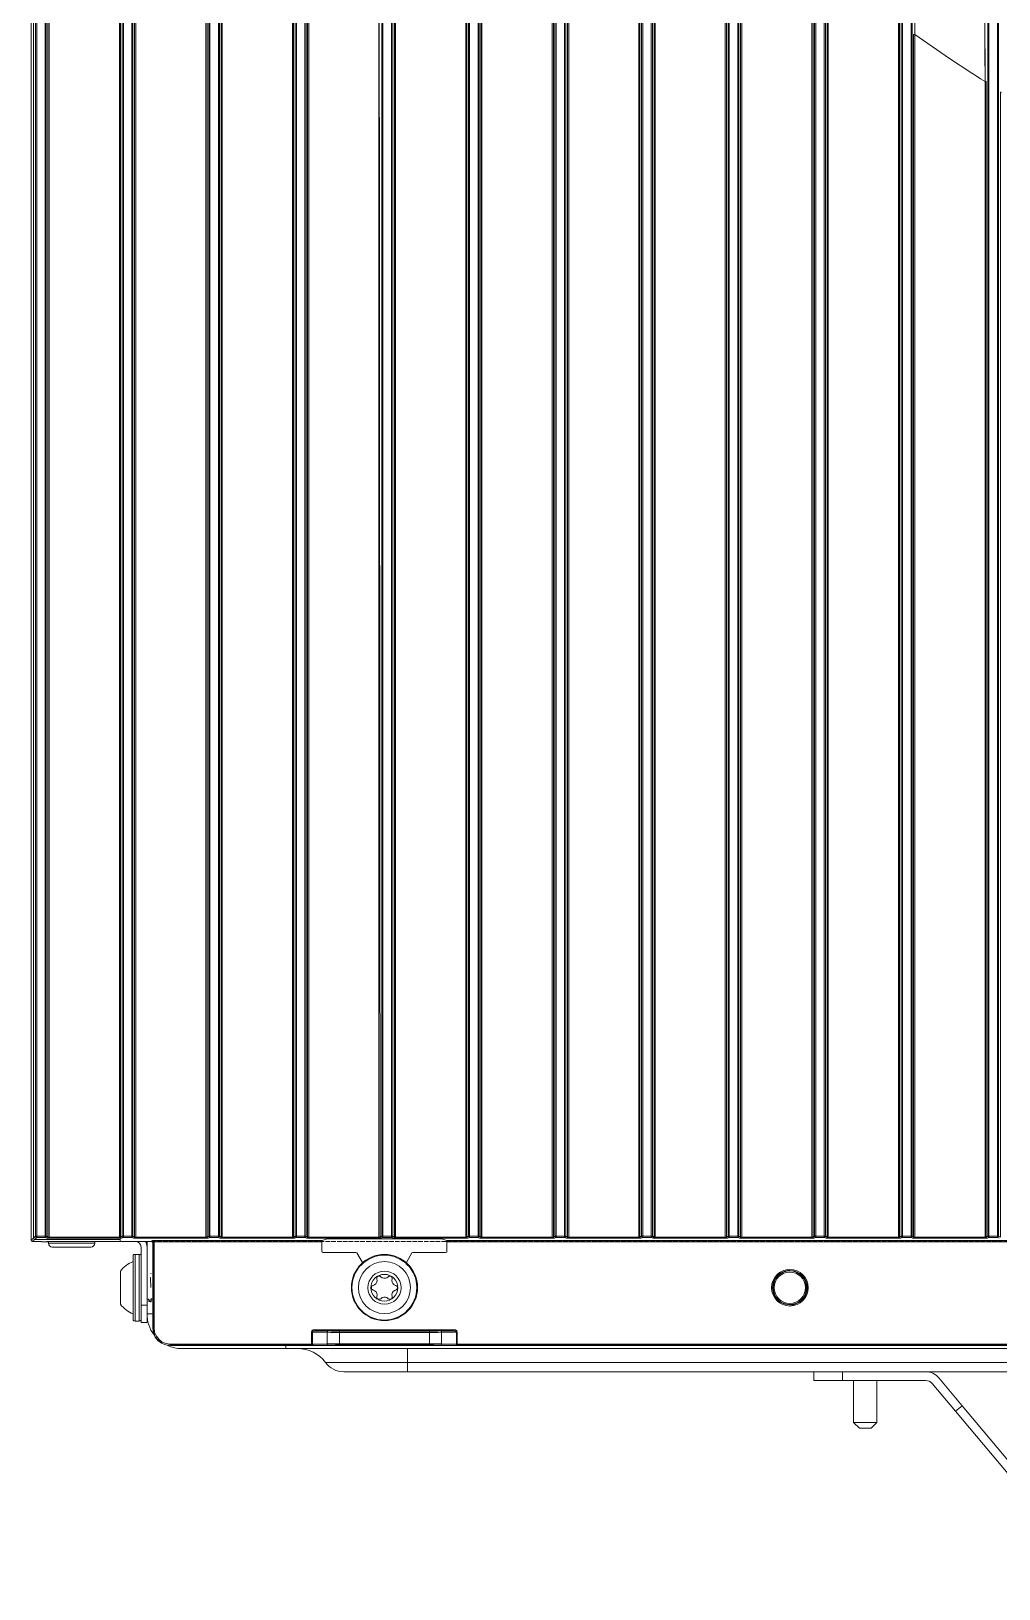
# Model space of a CAD drawing. Header units: millimetres. Extents: x 90740 to 167944, y -39332 to 25855.
# Drawn here: x 137530 to 137864, y 11027 to 11564 of the extents above; entities that cross this region are included whole.
import ezdxf

# ---------------------------------------------------------------- set-up
doc = ezdxf.new("R2010")
doc.units = ezdxf.units.MM
doc.linetypes.add('PDF_IMPORT', pattern=[1, 0.8, -0.2])
doc.layers.add('PDF4_Geometry', color=7, linetype='Continuous')

# ---------------------------------------------------------------- blocks, each defined once
blk = doc.blocks.new('200-A_10 bis 12')
at = {"layer": 'PDF4_Geometry', "lineweight": 13}
for p, q in [((6273.92, 3275.98), (6273.92, 2335.53)), ((6274.87, 2336.02), (6274.87, 3273.81)), ((6277.01, 3273.96), (6277.01, 2335.87)), ((6289.13, 2335.87), (6289.13, 3273.96)), ((6291.97, 3273.96), (6291.97, 2335.87)), ((6409.29, 2336.02), (6409.29, 3273.81)), ((6306.87, 2727.12), (6306.87, 2335.87)), ((6304.05, 2335.87), (6304.05, 2715.15)), ((6321.83, 2687.4), (6321.83, 2335.87)), ((6318.99, 2335.87), (6318.99, 2682.18)), ((6336.75, 2654.63), (6336.75, 2335.87)), ((6333.91, 2335.87), (6333.91, 2653.52)), ((6351.67, 2625.43), (6351.67, 2335.87)), ((6348.87, 2335.87), (6348.87, 2621.99)), ((6366.64, 2615.26), (6366.64, 2335.87)), ((6363.79, 2335.87), (6363.79, 2603.87)), ((6378.71, 2335.87), (6378.71, 2591.53)), ((6381.56, 2591.86), (6381.56, 2335.87)), ((6396.48, 2574.48), (6396.48, 2335.87)), ((6393.63, 2335.87), (6393.63, 2570.1)), ((6411.42, 2560.4), (6411.42, 2335.87)), ((6408.6, 2335.87), (6408.6, 2557.05)), ((6426.34, 2547.99), (6426.34, 2335.87)), ((6423.52, 2335.87), (6423.52, 2545.55)), ((6438.46, 2335.87), (6438.46, 2535.35)), ((6274.65, 2336.22), (6276.52, 2336.22)), ((6294.68, 2335.33), (6276.69, 2335.33)), ((6289.59, 2336.22), (6291.46, 2336.22)), ((6304.54, 2336.22), (6306.42, 2336.22)), ((6319.46, 2336.22), (6321.34, 2336.22)), ((6334.42, 2336.22), (6336.29, 2336.22)), ((6349.34, 2336.22), (6351.21, 2336.22)), ((6364.26, 2336.22), (6366.13, 2336.22)), ((6379.18, 2336.22), (6381.09, 2336.22)), ((6394.14, 2336.22), (6396.01, 2336.22)), ((6424.01, 2336.22), (6425.89, 2336.22)), ((6438.93, 2336.22), (6440.79, 2336.22)), ((6292.55, 2321.59), (6292.55, 2333.09)), ((6322.3, 2319.7), (6322.3, 2317.42)), ((6327.09, 2317.48), (6327.09, 2319.84)), ((6342.61, 2317.48), (6342.61, 2319.84)), ((6347.41, 2317.42), (6347.41, 2319.7)), ((7386.9, 2316.84), (6299.9, 2316.84)), ((6338.84, 2316.84), (6338.84, 2312.86)), ((6324.67, 2314.46), (6919.32, 2314.46))]:
    blk.add_line(p, q, dxfattribs=at)
for points in [[(6273.92, 3274.27), (6274.3, 3273.94), (6274.3, 2335.87), (6273.92, 2335.53), (6273.96, 2335.4), (6274.1, 2335.33)], [(6274.3, 2335.87), (6274.65, 2336.22), (6274.65, 3273.61), (6274.3, 3273.94)], [(6276.34, 3273.81), (6276.34, 2336.02), (6276.49, 2336.09), (6276.52, 2336.22), (6276.81, 2336.07), (6276.81, 3273.79), (6276.52, 3273.61), (6276.49, 3273.74), (6276.34, 3273.81), (6276.34, 3273.74)], [(6276.52, 3273.61), (6276.52, 2336.22)], [(6289.82, 3273.81), (6289.82, 2336.02), (6289.64, 2336.09), (6289.59, 2336.22)], [(6291.26, 3273.81), (6291.26, 2336.02), (6291.39, 2336.09), (6291.46, 2336.22), (6291.77, 2336.07), (6291.77, 3273.79), (6291.46, 3273.61), (6291.39, 3273.74), (6291.26, 3273.81)], [(6291.46, 3273.61), (6291.46, 2336.22)], [(6304.74, 3273.81), (6304.74, 2336.02), (6304.6, 2336.09), (6304.54, 2336.22)], [(6306.22, 3273.81), (6306.22, 2336.02), (6306.36, 2336.09), (6306.42, 2336.22), (6306.69, 2336.07), (6306.69, 2729.63), (6306.76, 2741.42), (6306.76, 2753.27), (6306.8, 2769.03), (6306.8, 2784.8), (6306.82, 2800.61), (6306.82, 2821.41), (6306.8, 2837.93), (6306.76, 2854.4), (6306.76, 2866.79), (6306.73, 2879.16), (6306.69, 2891.53), (6306.69, 3273.79), (6306.42, 3273.61), (6306.36, 3273.74), (6306.22, 3273.81)], [(6306.42, 3273.61), (6306.42, 2336.22)], [(6319.19, 2685.24), (6319.19, 2336.07), (6319.46, 2336.22), (6319.46, 3273.61)], [(6319.66, 3273.81), (6319.66, 2336.02), (6319.52, 2336.09), (6319.46, 2336.22)], [(6321.14, 3273.81), (6321.14, 2336.02), (6321.28, 2336.09), (6321.34, 2336.22), (6321.61, 2336.07), (6321.61, 2677.43), (6321.65, 2686.62), (6321.7, 2695.79), (6321.72, 2704.94), (6321.83, 2717.08), (6321.9, 2729.25), (6321.99, 2741.39), (6322.05, 2753.69), (6322.12, 2765.97), (6322.19, 2778.27), (6322.23, 2779.98), (6322.23, 2783.36), (6322.25, 2786.73), (6322.25, 2787.57), (6322.3, 2788.37)], [(6321.34, 3273.61), (6321.34, 2336.22)], [(6334.58, 3273.81), (6334.58, 2336.02), (6334.44, 2336.09), (6334.42, 2336.22)], [(6336.06, 3273.81), (6336.06, 2336.02), (6336.2, 2336.09), (6336.29, 2336.22), (6336.57, 2336.07), (6336.57, 2648.94), (6336.62, 2657.6), (6336.64, 2666.26), (6336.71, 2674.85), (6336.82, 2683.56), (6336.88, 2692.21), (6337.02, 2700.83), (6337.15, 2709.42), (6337.15, 2710.47), (6337.2, 2711.15), (6337.22, 2711.6)], [(6336.29, 3273.61), (6336.29, 2336.22)], [(6349.07, 2621.59), (6349.07, 2336.07), (6349.34, 2336.22), (6349.34, 3273.61)], [(6349.54, 3273.81), (6349.54, 2336.02), (6349.41, 2336.09), (6349.34, 2336.22)], [(6351.01, 3273.81), (6351.01, 2336.02), (6351.16, 2336.09), (6351.21, 2336.22), (6351.47, 2336.07), (6351.47, 2617.57), (6351.49, 2624.7), (6351.54, 2631.78), (6351.58, 2638.84), (6351.65, 2645.9), (6351.74, 2653.05), (6351.8, 2660.18), (6351.92, 2667.24), (6352.07, 2674.19)], [(6351.21, 3273.61), (6351.21, 2336.22)], [(6364.26, 3273.61), (6364.26, 2336.22), (6363.99, 2336.07), (6363.99, 2608.64)], [(6364.46, 3273.81), (6364.46, 2336.02), (6364.33, 2336.09), (6364.26, 2336.22)], [(6365.93, 3273.81), (6365.93, 2336.02), (6366.06, 2336.09), (6366.13, 2336.22), (6366.44, 2336.07), (6366.44, 2609.42), (6366.5, 2614.97), (6366.52, 2620.52), (6366.59, 2626.01), (6366.7, 2631.62), (6366.77, 2637.17), (6366.9, 2642.66), (6367.01, 2648.03), (6367.04, 2648.76), (6367.04, 2649.23), (6367.08, 2649.41), (6367.1, 2649.5)], [(6367.1, 2960.33), (6367.08, 2960.4), (6367.04, 2960.6), (6367.04, 2961.11), (6367.01, 2961.82), (6366.9, 2967.06), (6366.77, 2972.39), (6366.7, 2977.76), (6366.59, 2983.2), (6366.52, 2988.86), (6366.5, 2994.55), (6366.44, 3000.3), (6366.44, 3273.79), (6366.13, 3273.61), (6366.13, 2336.22)], [(6379.18, 3273.61), (6379.18, 2336.22), (6378.91, 2336.07), (6378.91, 2584.87), (6378.71, 2584.87)], [(6379.4, 3273.81), (6379.4, 2336.02), (6379.27, 2336.09), (6379.18, 2336.22)], [(6380.89, 3273.81), (6380.89, 2336.02), (6381.02, 2336.09), (6381.09, 2336.22), (6381.36, 2336.07), (6381.36, 2586.91), (6381.4, 2591.86), (6381.42, 2597.81), (6381.49, 2603.69), (6381.56, 2609.51), (6381.67, 2615.44), (6381.8, 2621.21), (6381.93, 2626.9)], [(6381.09, 3273.61), (6381.09, 2336.22)], [(6393.86, 2575.98), (6393.86, 2336.07), (6394.14, 2336.22), (6394.14, 3273.61), (6393.86, 3273.79), (6393.86, 3034.04), (6393.81, 3028.32), (6393.75, 3022.63), (6393.68, 3016.86), (6393.61, 3011.13), (6393.5, 3005.51), (6393.37, 3000.83), (6393.28, 2996.19)], [(6394.32, 3273.81), (6394.32, 2336.02), (6394.19, 2336.09), (6394.14, 2336.22)], [(6395.81, 3273.81), (6395.81, 2336.02), (6395.94, 2336.09), (6396.01, 2336.22), (6396.28, 2336.07), (6396.28, 2571.7), (6396.32, 2575.92), (6396.32, 2580.16), (6396.39, 2584.33), (6396.41, 2588.57), (6396.48, 2592.79), (6396.59, 2596.9), (6396.65, 2601.1), (6396.76, 2605.16), (6396.85, 2609.18), (6396.9, 2609.38), (6396.92, 2609.95), (6396.92, 2610.24), (6396.96, 2610.35)], [(6396.01, 3273.61), (6396.01, 2336.22)], [(6408.6, 2557.05), (6408.8, 2557.05), (6408.8, 2336.07), (6409.04, 2336.22), (6409.04, 3273.61)], [(6410.73, 3273.81), (6410.73, 2336.02), (6410.86, 2336.09), (6410.93, 2336.22), (6411.24, 2336.07), (6411.24, 2565.55), (6411.31, 2569.15), (6411.35, 2573.41), (6411.42, 2577.58), (6411.51, 2581.74), (6411.57, 2585.91), (6411.68, 2589.99), (6411.82, 2593.97)], [(6410.93, 3273.61), (6410.93, 2336.22)], [(6424.01, 3273.61), (6424.01, 2336.22), (6423.7, 2336.07), (6423.7, 2554.4)], [(6424.21, 3273.81), (6424.21, 2336.02), (6424.07, 2336.09), (6424.01, 2336.22)], [(6425.69, 3273.81), (6425.69, 2336.02), (6425.83, 2336.09), (6425.89, 2336.22), (6426.14, 2336.07), (6426.14, 2543.5), (6426.34, 2543.5)], [(6425.89, 3273.61), (6425.89, 2336.22)], [(6438.46, 2535.35), (6438.66, 2535.35), (6438.66, 2336.07), (6438.93, 2336.22), (6438.93, 3273.61), (6438.66, 3273.79), (6438.66, 3070.14), (6438.62, 3065.86), (6438.59, 3061.6), (6438.55, 3057.2), (6438.46, 3052.89), (6438.39, 3048.65), (6438.33, 3045.83), (6438.22, 3043.06), (6438.15, 3040.33), (6438.08, 3037.64), (6438.02, 3036.97), (6438.02, 3036.62), (6437.95, 3036.49)], [(6439.13, 3273.81), (6439.13, 2336.02), (6438.99, 2336.09), (6438.93, 2336.22)], [(6440.61, 3273.81), (6440.61, 2336.02), (6440.73, 2336.09), (6440.79, 2336.22), (6441.1, 2336.07), (6441.1, 2533.53), (6441.3, 2533.53)], [(6440.79, 3273.61), (6440.79, 2336.22)], [(6274.5, 2335.67), (6274.1, 2335.33), (6275.63, 2335.33), (6275.76, 2335.27)], [(6289.26, 2335.67), (6274.5, 2335.67), (6274.87, 2336.02)], [(6289.51, 2335.87), (6276.63, 2335.87), (6276.34, 2336.02), (6274.87, 2336.02), (6274.72, 2336.09), (6274.65, 2336.22)], [(6275.58, 2335.33), (6275.7, 2335.29), (6275.72, 2335.27), (6276.65, 2335.27), (6276.74, 2335.29), (6276.81, 2335.33)], [(6276.63, 2335.87), (6276.74, 2335.93), (6276.81, 2336.07), (6289.33, 2336.07)], [(6276.65, 2335.27), (6276.69, 2335.33)], [(6276.92, 2335.33), (6276.92, 2335.02), (6284.89, 2335.02), (6284.89, 2335.33)], [(6289.26, 2335.33), (6289.26, 2335.87)], [(6289.33, 2336.07), (6289.39, 2335.93), (6289.51, 2335.87)], [(6440.88, 2335.87), (6440.61, 2336.02), (6439.13, 2336.02), (6438.86, 2335.87), (6425.96, 2335.87), (6425.69, 2336.02), (6424.21, 2336.02), (6423.9, 2335.87), (6411.04, 2335.87), (6410.73, 2336.02), (6409.29, 2336.02), (6408.98, 2335.87), (6396.08, 2335.87), (6395.81, 2336.02), (6394.32, 2336.02), (6394.06, 2335.87), (6381.16, 2335.87), (6380.89, 2336.02), (6379.4, 2336.02), (6379.11, 2335.87), (6366.24, 2335.87), (6365.93, 2336.02), (6364.46, 2336.02), (6364.19, 2335.87), (6351.27, 2335.87), (6351.01, 2336.02), (6349.54, 2336.02), (6349.23, 2335.87), (6336.37, 2335.87), (6336.06, 2336.02), (6334.58, 2336.02), (6334.31, 2335.87), (6321.41, 2335.87), (6321.14, 2336.02), (6319.66, 2336.02), (6319.39, 2335.87), (6306.49, 2335.87), (6306.22, 2336.02), (6304.74, 2336.02), (6304.47, 2335.87), (6291.57, 2335.87), (6291.26, 2336.02), (6289.82, 2336.02), (6289.51, 2335.87)], [(6291.57, 2335.87), (6291.7, 2335.93), (6291.77, 2336.07), (6304.25, 2336.07)], [(6293.9, 2335.29), (6293.9, 2321.35), (6292.88, 2321.35), (6292.88, 2334.36)], [(6294.68, 2335.33), (6294.74, 2335.42)], [(6294.68, 2335.33), (6294.81, 2335.27), (6294.88, 2335.15)], [(6324.05, 2335.27), (6295.01, 2335.27), (6294.94, 2335.22), (6294.88, 2335.4), (6294.74, 2335.42), (6294.86, 2335.47), (6324.1, 2335.47)], [(6322.43, 2317.62), (6297.92, 2317.62), (6297.19, 2317.7), (6296.54, 2317.97), (6295.97, 2318.44), (6295.52, 2319.01), (6295.21, 2319.68), (6295.12, 2320.41), (6295.12, 2335.47)], [(6304.25, 2336.07), (6304.29, 2335.93), (6304.47, 2335.87)], [(6306.49, 2335.87), (6306.62, 2335.93), (6306.69, 2336.07), (6319.19, 2336.07)], [(6319.19, 2336.07), (6319.26, 2335.93), (6319.39, 2335.87)], [(6321.41, 2335.87), (6321.54, 2335.93), (6321.61, 2336.07), (6334.11, 2336.07)], [(6338.64, 2331.69), (6339.59, 2333.36), (6339.77, 2333.42), (6345.41, 2333.42), (6345.59, 2333.49), (6345.61, 2333.62), (6345.61, 2335.47), (6344.88, 2335.73), (6344.68, 2335.75), (6325.03, 2335.75), (6324.83, 2335.73), (6324.1, 2335.47), (6324.1, 2335.4), (6324.05, 2335.27)], [(6324.05, 2335.27), (6324.05, 2333.62), (6324.12, 2333.49), (6324.25, 2333.42), (6329.94, 2333.42), (6330.11, 2333.36), (6331.07, 2331.69)], [(6334.11, 2336.07), (6334.18, 2335.93), (6334.31, 2335.87)], [(6336.37, 2335.87), (6336.51, 2335.93), (6336.57, 2336.07), (6349.07, 2336.07)], [(6345.61, 2335.47), (6600.6, 2335.47)], [(6345.61, 2335.27), (6600.56, 2335.27)], [(6349.07, 2336.07), (6349.1, 2335.93), (6349.23, 2335.87)], [(6351.27, 2335.87), (6351.43, 2335.93), (6351.47, 2336.07), (6363.99, 2336.07)], [(6363.99, 2336.07), (6364.06, 2335.93), (6364.19, 2335.87)], [(6366.24, 2335.87), (6366.37, 2335.93), (6366.44, 2336.07), (6378.91, 2336.07)], [(6378.91, 2336.07), (6378.96, 2335.93), (6379.11, 2335.87)], [(6381.16, 2335.87), (6381.29, 2335.93), (6381.36, 2336.07), (6393.86, 2336.07)], [(6393.86, 2336.07), (6393.92, 2335.93), (6394.06, 2335.87)], [(6396.08, 2335.87), (6396.21, 2335.93), (6396.28, 2336.07), (6408.8, 2336.07)], [(6408.8, 2336.07), (6408.84, 2335.93), (6408.98, 2335.87)], [(6410.93, 2336.22), (6409.04, 2336.22), (6409.11, 2336.09), (6409.29, 2336.02)], [(6411.04, 2335.87), (6411.17, 2335.93), (6411.24, 2336.07), (6423.7, 2336.07)], [(6423.7, 2336.07), (6423.76, 2335.93), (6423.9, 2335.87)], [(6425.96, 2335.87), (6426.09, 2335.93), (6426.14, 2336.07), (6438.66, 2336.07)], [(6438.66, 2336.07), (6438.73, 2335.93), (6438.86, 2335.87)], [(6284.22, 2334.36), (6277.56, 2334.36)], [(6291.5, 2321.74), (6291.5, 2332.96)], [(6292.55, 2333.09), (6291.84, 2333.09), (6291.84, 2321.59), (6292.55, 2321.59)], [(6294.57, 2329.72), (6294.61, 2329.78)], [(6294.55, 2327.41), (6294.55, 2328.09), (6294.5, 2328.32), (6294.5, 2328.52), (6294.48, 2328.72), (6294.48, 2329.05), (6294.43, 2329.14), (6294.43, 2329.18)], [(6292.88, 2324.36), (6293.9, 2324.36)], [(6294.15, 2325.43), (6294.15, 2325.3), (6294.1, 2325.23), (6294.1, 2325.3)], [(6294.3, 2325.1), (6294.28, 2324.96), (6294.23, 2324.96), (6294.23, 2325.1), (6294.17, 2325.32)], [(6294.43, 2325.43), (6294.41, 2325.16), (6294.37, 2324.99), (6294.35, 2324.96)], [(6294.48, 2325.03), (6294.48, 2324.9), (6294.43, 2324.9), (6294.41, 2325.03), (6294.37, 2325.23)], [(6294.66, 2325.5), (6294.61, 2325.16), (6294.61, 2324.96), (6294.55, 2324.9), (6294.55, 2324.96)], [(6294.68, 2325.36), (6294.88, 2325.36)], [(6294.81, 2322.85), (6293.9, 2322.85)], [(6294.88, 2320.35), (6295.01, 2319.57), (6295.3, 2318.84), (6295.77, 2318.24), (6296.41, 2317.77), (6297.12, 2317.48), (6297.9, 2317.37)], [(6295.12, 2320.41), (6294.94, 2320.41), (6295.06, 2319.61), (6295.32, 2318.88), (6295.83, 2318.28), (6296.41, 2317.81), (6297.14, 2317.5), (6297.92, 2317.42), (6297.92, 2317.62)], [(6322.3, 2319.7), (6322.43, 2319.7), (6322.54, 2319.84), (6322.83, 2319.88), (6322.83, 2320.08), (6322.56, 2320.06), (6322.36, 2319.9), (6322.3, 2319.7)], [(6322.83, 2320.08), (6346.88, 2320.08)], [(6346.88, 2319.88), (6322.83, 2319.88)], [(6344.1, 2319.64), (6325.58, 2319.64), (6324.96, 2319.68), (6325.01, 2319.81), (6325.14, 2319.88)], [(6325.14, 2319.88), (6325.72, 2319.84), (6343.99, 2319.84), (6344.57, 2319.88)], [(6344.1, 2319.64), (6344.7, 2319.68)], [(6344.7, 2319.81), (6344.57, 2319.88)], [(6344.7, 2319.81), (6344.7, 2317.5), (6344.57, 2317.44)], [(6344.7, 2317.64), (6347.28, 2317.62), (6347.28, 2319.7), (6344.7, 2319.68)], [(6322.56, 2317.42), (6297.92, 2317.42), (6297.9, 2317.37), (6925.34, 2317.37), (6925.27, 2317.42)], [(6317.86, 2317.37), (6317.86, 2316.84)], [(6322.56, 2317.42), (6322.48, 2317.48), (6322.43, 2317.62)], [(6347.14, 2317.42), (6344.57, 2317.44), (6343.99, 2317.44), (6343.35, 2317.48), (6326.36, 2317.48), (6325.72, 2317.44), (6325.14, 2317.44), (6322.56, 2317.42)], [(6343.39, 2317.68), (6326.32, 2317.68), (6325.58, 2317.64), (6324.96, 2317.64), (6325.01, 2317.5), (6325.14, 2317.44)], [(6343.39, 2317.68), (6344.1, 2317.64), (6344.7, 2317.64)], [(6599.18, 2317.62), (6347.28, 2317.62), (6347.23, 2317.48), (6347.14, 2317.42), (6599.32, 2317.42)], [(6428.2, 2311.35), (6408.91, 2311.35), (6408.91, 2312.86)], [(6413.88, 2312.86), (6413.88, 2311.35)], [(6415.77, 2311.35), (6415.77, 2304.09), (6416.79, 2303.12), (6418.79, 2303.12), (6419.77, 2304.09), (6419.77, 2311.35)], [(6429.31, 2310.82), (6433.33, 2306.03)], [(6448.74, 2287.69), (6433.33, 2306.03), (6434.49, 2307), (6449.89, 2288.62), (6461, 2275.41)], [(6415.77, 2304.09), (6419.77, 2304.09)]]:
    blk.add_lwpolyline(points, dxfattribs=at)
for points in [[(6289.33, 3273.79), (6289.33, 2336.07), (6289.59, 2336.22), (6289.59, 3273.61)], [(6304.25, 2715.15), (6304.25, 2336.07), (6304.54, 2336.22), (6304.54, 3273.61), (6304.25, 3273.79), (6304.25, 2894.7), (6304.23, 2879.76), (6304.23, 2864.77), (6304.18, 2849.83), (6304.16, 2834.84), (6304.16, 2772.32), (6304.23, 2753.27), (6304.23, 2727.85)], [(6294.94, 2335.22), (6294.88, 2335.15), (6294.88, 2320.35), (6294.94, 2320.41)], [(6336.82, 2327.74), (6336.51, 2327.83), (6336.31, 2328.07), (6336.17, 2328.32), (6336.11, 2328.58), (6336.17, 2328.85), (6336.17, 2328.98), (6336.13, 2329.12), (6336.06, 2329.2), (6335.97, 2329.32), (6335.84, 2329.34), (6335.73, 2329.34), (6335.6, 2329.32), (6335.49, 2329.2), (6335.26, 2329.07), (6335.02, 2328.98), (6334.75, 2328.98), (6334.44, 2329.05), (6334.22, 2329.2), (6334.11, 2329.32), (6333.98, 2329.34), (6333.84, 2329.34), (6333.73, 2329.27), (6333.6, 2329.2), (6333.53, 2329.07), (6333.53, 2328.85), (6333.58, 2328.54), (6333.51, 2328.27), (6333.35, 2328.01), (6333.13, 2327.83), (6332.89, 2327.74), (6332.76, 2327.67), (6332.69, 2327.56), (6332.62, 2327.47), (6332.62, 2327.21), (6332.69, 2327.07), (6332.8, 2327.01), (6332.89, 2326.94), (6333.15, 2326.83), (6333.4, 2326.63), (6333.53, 2326.36), (6333.6, 2326.1), (6333.53, 2325.83), (6333.53, 2325.61), (6333.6, 2325.5), (6333.73, 2325.39), (6333.84, 2325.36), (6333.98, 2325.36), (6334.11, 2325.39), (6334.22, 2325.45), (6334.44, 2325.63), (6334.75, 2325.74), (6335.02, 2325.74), (6335.26, 2325.63), (6335.49, 2325.45), (6335.6, 2325.39), (6335.73, 2325.36), (6335.84, 2325.36), (6335.97, 2325.39), (6336.06, 2325.45), (6336.13, 2325.56), (6336.17, 2325.7), (6336.17, 2325.83), (6336.11, 2326.16), (6336.17, 2326.43), (6336.35, 2326.7), (6336.57, 2326.87), (6336.82, 2326.94), (6336.93, 2327.01), (6337.02, 2327.1), (6337.08, 2327.21), (6337.08, 2327.47), (6337.02, 2327.61), (6336.88, 2327.67)], [(6324.96, 2317.64), (6324.96, 2319.68), (6322.43, 2319.7), (6322.43, 2317.62)], [(6347.28, 2319.7), (6347.14, 2319.84), (6346.88, 2319.88), (6346.88, 2320.08), (6347.14, 2320.06), (6347.34, 2319.9), (6347.41, 2319.7)]]:
    blk.add_lwpolyline(points, close=True, dxfattribs=at)
for points in [[(6333.42, 2884.64), (6333.47, 2884.87), (6333.47, 2885.31), (6333.51, 2885.93), (6333.53, 2886.62), (6333.53, 2888.04), (6333.64, 2897.61), (6333.73, 2907.18), (6333.84, 2916.77), (6333.93, 2926.41), (6334, 2934.02), (6334.04, 2941.68), (6334.11, 2949.34), (6334.11, 3273.79), (6334.42, 3273.61), (6334.42, 2336.22), (6334.11, 2336.07), (6333.91, 2645.12, -0.022132), (6321.61, 2668.26), (6321.83, 2668.26)], [(6437.82, 2572.1, -0.008984), (6438.46, 2535.35), (6438.42, 2540.57), (6438.39, 2545.81)], [(6426.85, 2581.82), (6426.8, 2581.69), (6426.78, 2581.4), (6426.74, 2580.76), (6426.78, 2580.71), (6426.85, 2580.69, 0.008067), (6426.34, 2543.5)], [(6291.9, 2335.33, -0.4091), (6292.88, 2334.36)], [(6291.5, 2322.85, -0.145732), (6289.31, 2324.5), (6289.31, 2330.18, -0.148683), (6291.5, 2331.85)], [(6897.34, 2316.84, 0.233264), (6892.56, 2314.46, -0.238245), (6889.35, 2312.86), (6327.85, 2312.86, -0.243025), (6324.67, 2314.46)], [(6434.49, 2307), (6430.47, 2311.8, 0.220645), (6428.2, 2312.86)]]:
    blk.add_lwpolyline(points, format="xyb", dxfattribs=at)
at = {"layer": 'PDF4_Geometry', "linetype": 'PDF_IMPORT', "lineweight": 13}
blk.add_lwpolyline([(6294.68, 2335.33), (6929.07, 2335.33)], dxfattribs=at)
at = {"layer": 'PDF4_Geometry', "lineweight": 13}
for centre, radius in [((6334.86, 2327.38), 5.71), ((6334.84, 2327.36), 5.6), ((6334.86, 2327.36), 4.49), ((6334.87, 2327.35), 2.86), ((6404.79, 2327.35), 3.16), ((6404.78, 2327.34), 2.9), ((6404.78, 2327.34), 2.71)]:
    blk.add_circle(centre, radius, dxfattribs=at)
for centre, radius, start, end in [((6591.04, 2775.44), 284.47, 234.6216, 237.5638), ((6404.75, 2327.37), 2.95, 89.4566, 270.2686), ((6299.75, 2322.79), 5.85, 179.3766, 217.7024), ((6319.9, 2310.86), 5.98, 37.063, 90.4411)]:
    blk.add_arc(centre, radius, start, end, dxfattribs=at)
for points in [[(6273.92, 2337.33), (6273.92, 2337.26), (6273.92, 2337.2), (6273.92, 2337.18)], [(6273.92, 2335.53), (6273.92, 2335.42), (6274.01, 2335.33), (6274.1, 2335.33)], [(6275.7, 2335.29), (6275.72, 2335.27), (6275.72, 2335.27), (6275.76, 2335.27)], [(6276.65, 2335.27), (6276.72, 2335.27), (6276.78, 2335.29), (6276.78, 2335.33)], [(6276.92, 2335.02), (6276.92, 2334.62), (6277.21, 2334.36), (6277.56, 2334.36)], [(6284.22, 2334.36), (6284.6, 2334.36), (6284.89, 2334.62), (6284.89, 2335.02)], [(6293.9, 2334.36), (6293.9, 2334.69), (6293.77, 2335.07), (6293.63, 2335.33)], [(6291.84, 2333.09), (6291.7, 2333.09), (6291.57, 2333.02), (6291.5, 2332.96)], [(6292.88, 2332.96), (6292.81, 2333.02), (6292.68, 2333.09), (6292.55, 2333.09)], [(6334.86, 2329.65), (6333.58, 2329.65), (6332.51, 2328.61), (6332.51, 2327.34)], [(6337.15, 2327.34), (6337.15, 2328.61), (6336.11, 2329.65), (6334.86, 2329.65)], [(6407.8, 2327.34), (6407.8, 2329.01), (6406.44, 2330.31), (6404.78, 2330.31)], [(6332.51, 2327.34), (6332.51, 2326.07), (6333.58, 2325.03), (6334.86, 2325.03)], [(6334.86, 2325.03), (6336.11, 2325.03), (6337.15, 2326.07), (6337.15, 2327.34)], [(6404.78, 2324.36), (6406.44, 2324.36), (6407.8, 2325.7), (6407.8, 2327.34)], [(6291.5, 2321.74), (6291.57, 2321.66), (6291.7, 2321.59), (6291.84, 2321.59)], [(6292.55, 2321.59), (6292.68, 2321.59), (6292.81, 2321.66), (6292.88, 2321.74)], [(6297.39, 2317.42), (6298.21, 2317.04), (6299.07, 2316.84), (6299.9, 2316.84)], [(6429.31, 2310.82), (6429.05, 2311.15), (6428.6, 2311.35), (6428.2, 2311.35)]]:
    blk.add_open_spline(points, degree=3, dxfattribs=at)

msp = doc.modelspace()

# ---------------------------------------------------------------- block references
at = {"xscale": 2, "yscale": 2, "zscale": 2}
msp.add_blockref('200-A_10 bis 12', (124981.88, 6476.06, 0.84), dxfattribs=at)

doc.saveas('drawing.dxf')
